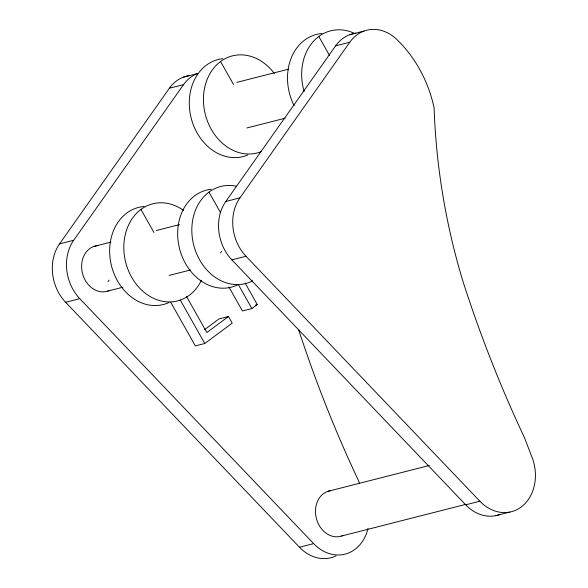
<?xml version="1.0" encoding="UTF-8"?>
<svg xmlns="http://www.w3.org/2000/svg" width="588" height="588" viewBox="0 0 588 588"><rect width="100%" height="100%" fill="white"/><g stroke="black" fill="none" stroke-linecap="round" stroke-linejoin="round"><path stroke-width="0.88" d="M336.042 555.888A41.755 33.906 75.7 0 1 299.468 547.23L65.613 302.283A41.755 33.906 75.7 0 1 59.542 243.873L169.395 88.237A41.755 33.906 75.7 0 1 189.637 75.617M59.542 243.873L73.713 240.257L183.566 84.621A41.755 33.906 75.7 0 1 197.766 73.471L183.603 77.087M108.067 281.637L109.118 280.138M499.815 514.529A41.755 33.906 75.7 0 1 465.703 504.827L231.848 259.881A41.755 33.906 75.7 0 1 225.785 201.471L335.63 45.835A41.755 33.906 75.7 0 1 355.872 33.222M225.785 201.471L239.948 197.855L349.801 42.218A41.755 33.906 75.7 0 1 398.12 40.77A115.05 93.418 75.7 0 1 434.106 107.876A556.932 452.231 75.7 0 0 462.932 281.314A1069.756 868.638 75.7 0 0 524.57 437.884L532.89 459.603A41.755 33.906 75.7 0 1 521.791 506.54A41.755 33.906 75.7 0 1 479.874 501.211L465.703 504.827M220.463 252.972L221.522 251.473M204.609 329.603L219.03 318.916L228.482 316.506L232.216 323.143L204.771 343.495L195.326 345.898L170.77 302.328M228.482 316.506L206.844 332.543L186.55 296.536M228.908 286.973L242.432 310.978L251.877 308.568L257.272 304.569L245.167 283.093M349.838 34.685L364.009 31.076M169.395 88.237L183.566 84.621M335.63 45.835L349.801 42.218M236.81 82.371L288.385 69.215M246.953 127.956L285.195 118.203M94.051 246.394L110.948 242.087M156.305 230.518L179.428 224.623M107.751 291.082L122.87 287.223M169.116 275.427L190.461 269.988M65.613 302.283L79.777 298.667L313.632 543.613A41.755 33.906 75.7 0 0 367.963 528.546M231.848 259.881L246.019 256.272L479.874 501.211M255.552 305.01L257.272 304.569M327.906 491.34L429.291 465.483M341.606 536.021L466.108 504.269M299.468 547.23L313.632 543.613M495.544 515.713L509.708 512.097M318.814 36.471L329.559 55.537M220.581 61.527L233.568 84.569M208.96 192.107L220.603 212.768M238.353 284.563L251.877 308.568M140.958 209.453L153.938 232.495M180.215 299.917L204.771 343.495M359.613 483.63L358.335 480.286A1069.756 868.638 75.7 0 1 298.594 329.574M261.109 151.697A50.105 40.682 75.7 0 1 209.093 125.068A50.105 40.682 75.7 0 1 219.684 62.21A50.105 40.682 75.7 0 1 274.295 73.471M247.761 154.975A50.105 40.682 75.7 0 1 191.225 118.306A50.105 40.682 75.7 0 1 222.837 58.66M304.128 91.485A50.105 40.682 75.7 0 1 312.97 41.873A50.105 40.682 75.7 0 1 354.858 33.545M294.169 105.7A50.105 40.682 75.7 0 1 321.959 33.523M109.294 290.472A23.38 18.985 75.7 0 1 82.467 273.273A23.38 18.985 75.7 0 1 98.123 245.622M201.456 280.233A50.105 40.682 75.7 0 1 145.883 293.699A50.105 40.682 75.7 0 1 128.331 225.513A50.105 40.682 75.7 0 1 183.463 210.342M168.954 302.541A50.105 40.682 75.7 0 1 111.595 266.232A50.105 40.682 75.7 0 1 144.104 206.498M252.737 280.792A50.105 40.682 75.7 0 1 192.673 240.161A50.105 40.682 75.7 0 1 236.67 186.286M237.765 284.812A50.105 40.682 75.7 0 1 179.884 249.944A50.105 40.682 75.7 0 1 211.217 189.24M79.777 298.667A41.755 33.906 75.7 0 1 73.713 240.257M246.019 256.272A41.755 33.906 75.7 0 1 239.948 197.855M343.149 535.418A23.38 18.985 75.7 0 1 316.587 519.211A23.38 18.985 75.7 0 1 330.316 490.745"/></g></svg>
